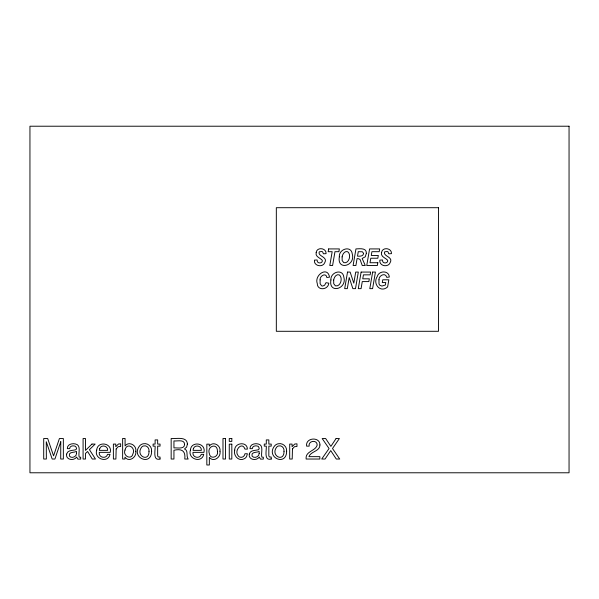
<?xml version="1.0" encoding="UTF-8"?>
<svg xmlns="http://www.w3.org/2000/svg" width="599" height="599" viewBox="0 0 599 599"><rect width="100%" height="100%" fill="white"/><g stroke="black" fill="none" stroke-linecap="round" stroke-linejoin="round"><path stroke-width="0.9" d="M60.769 441.74L60.709 459.029L63.352 459.029L63.352 438.535L59.413 438.535L53.566 455.861L47.68 438.535L43.705 438.535L43.705 459.029L46.355 459.029L46.28 441.74L52.173 459.029L54.921 459.029L60.769 441.74M217.422 451.466C218.927 457.007 210.114 459.942 209.373 453.683C206.55 445.963 217.804 442.391 217.422 451.466M125.019 450.044C122.421 455.839 131.608 460.616 132.971 453.787C135.988 447.124 126.494 442.122 125.019 450.044M135.793 451.272C136.969 457.209 128.86 462.817 124.951 457.119L124.951 459.029L122.638 459.029L122.638 438.461L125.079 438.461L125.079 445.903C128.89 440.827 136.976 445.342 135.793 451.272M151.629 451.242C151.525 466.876 130.342 457.396 139.619 445.888A6.17 6.17 0 0 1 143.221 443.792C147.721 442.668 152.131 446.667 151.629 451.242M234.718 450.111C233.093 455.719 238.896 461.836 244.399 458.692A5.129 5.129 0 0 0 246.661 456.311L247.387 453.743L244.946 453.743C244.654 455.989 242.565 457.816 240.259 457.217A3.077 3.077 0 0 1 238.222 455.779C233.588 450.703 242.161 440.916 244.946 449.108L247.387 449.108C247.29 441.111 234.471 442.601 234.718 450.111M286.644 451.242C286.532 466.876 265.35 457.396 274.627 445.888A6.17 6.17 0 0 1 278.236 443.792C282.728 442.668 287.146 446.667 286.644 451.242M96.709 450.126C93.691 458.946 108.067 463.671 110.021 454.341L107.55 454.341C106.337 459.313 98.258 457.658 99.277 452.357L110.231 452.357C112.627 442.863 97.3 440.594 96.709 450.126M190.415 450.126C187.397 458.946 201.781 463.671 203.727 454.341L201.264 454.341C200.044 459.313 191.965 457.658 192.99 452.357L203.937 452.357C206.341 442.863 191.006 440.594 190.415 450.126M219.983 451.227C221.301 457.119 213.484 462.787 209.343 457.351L209.343 464.989L206.827 464.989L206.827 444.159L209.268 444.159L209.268 446.135C212.907 440.789 221.091 445.312 219.983 451.227M184.589 444.323C184.642 449.632 177.034 447.55 173.942 447.925L173.942 440.916C177.027 441.396 184.455 439.03 184.589 444.323M316.175 252.449C314.992 256.851 320.143 257.78 322.292 260.288C323.063 263.028 318.593 263.874 317.403 261.808L317.096 259.959L314.438 260.123C313.464 266.091 322.854 267.91 324.785 262.587C328.23 256.724 317.26 256.387 319.282 251.812L321.933 251.498L322.674 251.954L323.393 253.796L326.073 253.647C326.552 247.874 316.923 246.713 316.175 252.449M381.563 252.449C380.38 256.851 385.539 257.78 387.68 260.288C388.459 263.028 383.981 263.874 382.791 261.808L382.484 259.959L379.833 260.123C378.853 266.091 388.249 267.91 390.174 262.587C393.618 256.724 382.649 256.387 384.678 251.812L387.321 251.498L388.062 251.954L388.781 253.796L391.461 253.647C391.941 247.874 382.312 246.713 381.563 252.449M378.98 279.793L379.002 283.829L379.594 285.094L381.877 286.082L385.337 285.027L385.763 282.563L382.297 282.563L382.768 279.793L388.841 279.793L387.62 286.906C380.507 293.428 372.316 283.836 377.228 276.558C378.8 270.456 388.908 270.164 389.335 277.015L386.737 277.374C385.621 272.073 378.598 275.443 378.98 279.793M66.624 454.124C65.456 459.882 73.902 461.267 76.635 457.052L77.825 459.119L80.678 459.096L80.678 457.247L79.18 457.089C77.99 453.091 81.629 445.207 75.489 443.971C72.15 443.058 67.028 444.391 67.313 448.651L69.656 448.651C69.716 445.634 73.572 445.312 75.661 446.42L76.575 448.284L75.976 449.737C72.861 450.568 67.462 449.946 66.624 454.124M249.289 454.124C248.121 459.882 256.559 461.267 259.292 457.052L260.49 459.119L263.335 459.096L263.335 457.247L261.838 457.089C260.647 453.091 264.286 445.207 258.154 443.971C254.807 443.058 249.693 444.391 249.97 448.651L252.314 448.651C252.381 445.634 256.23 445.312 258.326 446.42L259.24 448.284L258.633 449.737C255.518 450.568 250.127 449.946 249.289 454.124M330.91 279.965C328.327 294.139 347.263 289.137 343.856 277.217C342.853 268.142 330.199 272.133 330.91 279.965M339.341 256.821C336.765 270.995 355.694 265.986 352.287 254.066C351.284 244.991 338.63 248.982 339.341 256.821M320.091 279.898L320.121 283.709L321.588 285.813L322.636 286.082L324.628 285.236L325.991 282.676L328.806 283.185C328.289 290.013 317.23 291.062 317.253 283.469C314.123 275.068 327.75 265.791 329.517 277.165L326.837 277.479C326.148 272.163 319.574 275.952 320.091 279.898M333.68 280.018L333.725 283.724L335.395 285.82C340.681 287.093 343.167 277.681 339.296 274.896C336.159 273.75 334.085 277.412 333.68 280.018M342.111 256.866L342.156 260.572L343.826 262.669C349.112 263.949 351.598 254.53 347.727 251.745C344.59 250.607 342.516 254.261 342.111 256.866M319.948 444.967C319.918 451.489 310.776 451.227 308.934 456.655L319.851 456.655L319.851 459.029L306.134 459.029C305.078 451.069 315.598 451.227 317.171 445.079C317.268 439.404 308.013 440.647 309.174 446.135L306.621 446.135C305.22 437.435 320.098 436.409 319.948 444.967M149.009 451.317C149.241 462.63 135.531 455.996 141.334 447.603A3.414 3.414 0 0 1 143.61 445.956C146.875 445.02 149.428 448.217 149.009 451.317M284.016 451.317C284.248 462.63 270.546 455.996 276.341 447.603A3.414 3.414 0 0 1 278.617 445.956C281.889 445.02 284.435 448.217 284.016 451.317M187.405 444.061L186.648 447.071L184.514 448.958C188.408 450.373 186.237 455.218 187.644 458.115L188.191 459.029L184.784 459.029C185.69 451.017 182.029 448.434 173.942 450.238L173.942 459.029L171.164 459.029L171.164 438.535C176.009 439 187.113 436.05 187.405 444.061M76.507 453.45C76.709 456.865 71.288 458.894 69.364 456.026C68.219 451.586 74.096 452.754 76.507 451.429L76.507 453.45M259.165 453.45C259.367 456.865 253.946 458.894 252.029 456.026C250.876 451.586 256.754 452.754 259.165 451.429L259.165 453.45M366.348 253.28L365.263 256.806L362.163 258.454L365.263 265.499L362.253 265.499L360.036 259.434L358.232 258.633L357.079 258.633L355.903 265.499L353.111 265.499L355.948 248.922C359.467 248.795 366.7 247.604 366.348 253.28M363.556 253.332C363.473 256.454 359.744 256.267 357.506 256.147L358.277 251.692L362.358 251.76L363.556 253.332M377.827 262.729L377.37 265.499L366.753 265.499L369.59 248.922L379.661 248.922L379.189 251.692L371.919 251.692L371.275 255.459L378.306 255.459L377.827 258.229L370.796 258.229L370.017 262.729L377.827 262.729M116.154 448.936L115.899 459.029L113.383 459.029L113.383 444.084L115.772 444.084L115.772 446.667L118.437 444.024L120.654 443.822L120.654 446.472L118.153 446.704L116.154 448.936M292.462 448.936L292.207 459.029L289.699 459.029L289.699 444.084L292.08 444.084L292.08 446.667L294.753 444.024L296.969 443.822L296.969 446.472L294.461 446.704L292.462 448.936M347.525 272.073L344.687 288.643L347.3 288.643L349.202 277.509L352.871 288.643L355.484 288.643L358.322 272.073L355.709 272.073L353.807 283.162L350.138 272.073L347.525 272.073M361.115 272.073L358.277 288.643L361.07 288.643L362.275 281.59L368.857 281.59L369.328 278.82L362.754 278.82L363.443 274.844L370.152 274.844L370.631 272.073L361.115 272.073M372.645 272.073L369.808 288.643L372.593 288.643L375.431 272.073L372.645 272.073M328.656 248.922L328.185 251.692L332.175 251.692L329.802 265.499L332.595 265.499L334.968 251.692L338.892 251.692L339.363 248.922L328.656 248.922M99.696 448.606L99.344 450.366L107.648 450.366C108.142 445.723 101.134 444.241 99.696 448.606M193.402 448.606L193.058 450.366L201.361 450.366C201.848 445.723 194.847 444.241 193.402 448.606M336.076 438.535L330.888 446.375L325.654 438.535L322.18 438.535L329.061 448.524L321.715 459.029L325.07 459.029L330.745 450.605L336.271 459.029L339.715 459.029L332.505 448.524L339.386 438.535L336.076 438.535M91.939 444.084L85.492 450.433L85.492 438.535L83.081 438.535L83.081 459.029L85.492 459.029L85.492 453.421L87.596 451.496L92.261 459.029L95.466 459.029L89.423 449.684L95.151 444.084L91.939 444.084M160.045 459.029C152.423 461.237 155.5 449.939 155.119 446.135L153.097 446.135L153.097 444.084L155.119 444.084L155.119 439.913L157.657 439.913L157.657 444.084L160.045 444.084L160.045 446.135L157.657 446.135L157.657 455.891L158.188 456.94L160.045 457.052L160.045 459.029M271.22 459.029C263.597 461.237 266.675 449.939 266.3 446.135L264.271 446.135L264.271 444.084L266.3 444.084L266.3 439.913L268.839 439.913L268.839 444.084L271.22 444.084L271.22 446.135L268.839 446.135L268.839 455.891L269.363 456.94L271.22 457.052L271.22 459.029M569.05 126.217L29.95 126.217L29.95 472.783L569.05 472.783L569.05 126.217M438.498 207.703L276.326 207.703L276.326 331.292L438.498 331.292L438.498 207.703M225.501 438.535L222.985 438.535L222.985 459.029L225.501 459.029L225.501 438.535M231.82 438.535L229.267 438.535L229.267 441.381L231.82 441.381L231.82 438.535M231.82 444.159L229.267 444.159L229.267 459.029L231.82 459.029L231.82 444.159"/></g></svg>
